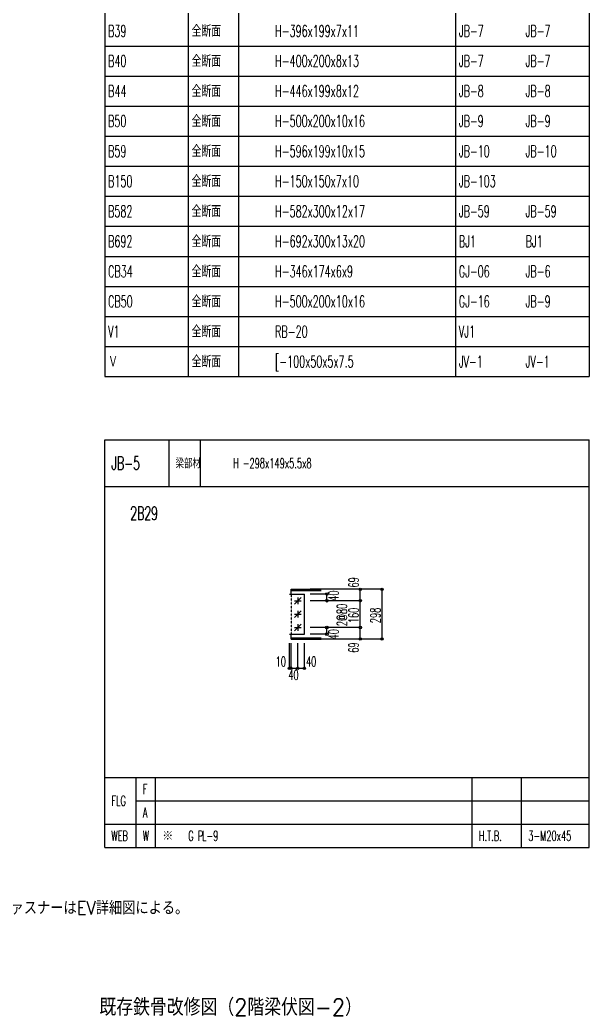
# Model space of a CAD drawing. Header units: millimetres. Extents: x -87051 to 180003, y -2961 to 97158.
# Drawn here: x 62386 to 79427, y 1806 to 31638 of the extents above; entities that cross this region are included whole.
import ezdxf
from ezdxf.enums import TextEntityAlignment as Align

# ---------------------------------------------------------------- set-up
doc = ezdxf.new("R2010")
doc.units = ezdxf.units.MM
doc.header["$LTSCALE"] = 0.2
doc.linetypes.add('HIDDEN', pattern=[0.375, 0.25, -0.125])
doc.layers.add('A_タイトル枠', color=7, linetype='Continuous')
doc.layers.add('S-新設', color=1, linetype='Continuous', lineweight=9, true_color=0xff0000)
doc.styles.get("Standard").update_dxf_attribs({"font": 'simplex.shx', "width": 0.8, "height": 700, "bigfont": 'extfont2.shx'})

msp = doc.modelspace()

# ---------------------------------------------------------------- linework, layer by layer
at = {"color": 8, "linetype": 'Continuous'}
for p, q in [((64926.7, 39856.9), (64926.7, 20956.9)), ((67426.7, 39856.9), (67426.7, 20956.9)), ((68926.7, 39856.9), (68926.7, 20956.9)), ((75426.7, 39856.9), (75426.7, 20956.9)), ((79426.7, 39856.9), (79426.7, 20956.9)), ((64926.7, 30856.9), (79426.7, 30856.9)), ((64926.7, 29956.9), (79426.7, 29956.9)), ((64926.7, 29056.9), (79426.7, 29056.9)), ((64926.7, 28156.9), (79426.7, 28156.9)), ((64926.7, 27256.9), (79426.7, 27256.9)), ((64926.7, 26356.9), (79426.7, 26356.9)), ((64926.7, 25456.9), (79426.7, 25456.9)), ((64926.7, 24556.9), (79426.7, 24556.9)), ((64926.7, 23656.9), (79426.7, 23656.9)), ((64926.7, 22756.9), (79426.7, 22756.9)), ((64926.7, 21856.9), (79426.7, 21856.9)), ((64926.7, 20956.9), (79426.7, 20956.9))]:
    msp.add_line(p, q, dxfattribs=at)
at = {"color": 7, "linetype": 'Continuous'}
for p, q in [((64926.6, 6853.2), (64926.6, 19062.5)), ((64926.6, 19062.5), (79426.7, 19062.5)), ((66846.6, 19062.5), (66846.6, 17662.5)), ((67786.6, 19062.5), (67786.6, 17662.5)), ((79426.7, 6853.2), (79426.7, 19062.5)), ((64926.6, 17662.5), (79426.7, 17662.5)), ((70452.5, 14443.1), (70902.5, 14443.1)), ((70902.5, 13243.1), (70902.5, 14443.1)), ((72577.5, 14588.1), (71077.5, 14588.1)), ((73227.5, 14588.1), (71077.5, 14588.1)), ((71577.5, 14443.1), (71077.5, 14443.1)), ((71577.5, 14243.1), (71577.5, 14443.1)), ((72577.5, 14243.1), (72577.5, 14588.1)), ((73227.5, 13098.1), (73227.5, 14588.1)), ((71577.5, 14243.1), (71077.5, 14243.1)), ((72577.5, 14243.1), (71077.5, 14243.1)), ((72577.5, 14243.1), (71077.5, 14243.1)), ((72577.5, 14243.1), (71077.5, 14243.1)), ((72577.5, 13443.1), (72577.5, 14243.1)), ((72577.5, 13443.1), (72577.5, 14243.1)), ((71577.5, 13443.1), (71077.5, 13443.1)), ((72577.5, 13443.1), (71077.5, 13443.1)), ((72577.5, 13443.1), (71077.5, 13443.1)), ((72577.5, 13443.1), (71077.5, 13443.1)), ((71577.5, 13243.1), (71577.5, 13443.1)), ((72577.5, 13098.1), (72577.5, 13443.1)), ((70452.5, 13243.1), (70902.5, 13243.1)), ((71577.5, 13243.1), (71077.5, 13243.1)), ((70452.5, 12223.1), (70452.5, 12973.1)), ((70502.5, 12223.1), (70502.5, 12973.1)), ((70502.5, 12223.1), (70502.5, 12973.1)), ((70702.5, 12223.1), (70702.5, 12973.1)), ((70702.5, 12223.1), (70702.5, 12973.1)), ((70902.5, 12223.1), (70902.5, 12973.1)), ((72577.5, 13098.1), (71077.5, 13098.1)), ((73227.5, 13098.1), (71077.5, 13098.1)), ((70452.5, 12223.1), (70502.5, 12223.1)), ((70502.5, 12223.1), (70702.5, 12223.1)), ((70702.5, 12223.1), (70902.5, 12223.1)), ((64926.6, 8953.2), (79426.7, 8953.2)), ((65866.6, 6853.2), (65866.6, 8953.2)), ((66446.6, 6853.2), (66446.6, 8953.2)), ((75926.7, 6853.2), (75926.7, 8953.2)), ((77406.7, 6853.2), (77406.7, 8953.2)), ((65866.6, 8253.2), (79426.7, 8253.2)), ((64926.6, 7553.2), (79426.7, 7553.2)), ((64926.6, 6853.2), (79426.7, 6853.2))]:
    msp.add_line(p, q, dxfattribs=at)
at = {"color": 3, "linetype": 'Continuous'}
for p, q in [((70502.5, 14588.1), (71402.5, 14588.1)), ((70502.5, 14443.1), (70502.5, 14588.1)), ((70502.5, 14548.1), (71402.5, 14548.1)), ((70802.5, 14343.1), (70602.5, 14143.1)), ((70702.5, 14343.1), (70702.5, 14143.1)), ((70602.5, 14243.1), (70802.5, 14243.1)), ((70802.5, 13943.1), (70602.5, 13743.1)), ((70602.5, 13843.1), (70802.5, 13843.1)), ((70702.5, 13943.1), (70702.5, 13743.1)), ((70802.5, 13543.1), (70602.5, 13343.1)), ((70602.5, 13443.1), (70802.5, 13443.1)), ((70702.5, 13543.1), (70702.5, 13343.1)), ((70502.5, 13098.1), (70502.5, 13243.1)), ((70502.5, 13138.1), (71402.5, 13138.1)), ((70502.5, 13098.1), (71402.5, 13098.1))]:
    msp.add_line(p, q, dxfattribs=at)
at = {"color": 3, "linetype": 'HIDDEN'}
msp.add_line((70502.5, 14443.1), (70502.5, 13243.1), dxfattribs=at)
at = {"color": 7, "linetype": 'Continuous'}
for centre in [(72577.5, 14588.1), (73227.5, 14588.1), (71577.5, 14443.1), (71577.5, 14243.1), (72577.5, 14243.1), (72577.5, 14243.1), (72577.5, 14243.1), (71577.5, 13443.1), (72577.5, 13443.1), (72577.5, 13443.1), (72577.5, 13443.1), (71577.5, 13243.1), (72577.5, 13098.1), (73227.5, 13098.1), (70452.5, 12223.1), (70502.5, 12223.1), (70502.5, 12223.1), (70702.5, 12223.1), (70702.5, 12223.1), (70902.5, 12223.1)]:
    msp.add_circle(centre, 37.5, dxfattribs=at)

# ---------------------------------------------------------------- texts
at = {"color": 8, "width": 0.6}
for s, p in [('B39', (65026.7, 31131.9)), ('全断面', (67526.7, 31131.9)), ('H-396x199x7x11', (70026.7, 31131.9)), ('JB-7', (75526.7, 31131.9)), ('JB-7', (77526.7, 31131.9)), ('B40', (65026.7, 30231.9)), ('全断面', (67526.7, 30231.9)), ('H-400x200x8x13', (70026.7, 30231.9)), ('JB-7', (75526.7, 30231.9)), ('JB-7', (77526.7, 30231.9)), ('B44', (65026.7, 29331.9)), ('全断面', (67526.7, 29331.9)), ('H-446x199x8x12', (70026.7, 29331.9)), ('JB-8', (75526.7, 29331.9)), ('JB-8', (77526.7, 29331.9)), ('B50', (65026.7, 28431.9)), ('全断面', (67526.7, 28431.9)), ('H-500x200x10x16', (70026.7, 28431.9)), ('JB-9', (75526.7, 28431.9)), ('JB-9', (77526.7, 28431.9)), ('B59', (65026.7, 27531.9)), ('全断面', (67526.7, 27531.9)), ('H-596x199x10x15', (70026.7, 27531.9)), ('JB-10', (75526.7, 27531.9)), ('JB-10', (77526.7, 27531.9)), ('B150', (65026.7, 26631.9)), ('全断面', (67526.7, 26631.9)), ('H-150x150x7x10', (70026.7, 26631.9)), ('JB-103', (75526.7, 26631.9)), ('B582', (65026.7, 25731.9)), ('全断面', (67526.7, 25731.9)), ('H-582x300x12x17', (70026.7, 25731.9)), ('JB-59', (75526.7, 25731.9)), ('JB-59', (77526.7, 25731.9)), ('B692', (65026.7, 24831.9)), ('全断面', (67526.7, 24831.9)), ('H-692x300x13x20', (70026.7, 24831.9)), ('BJ1', (75526.7, 24831.9)), ('BJ1', (77526.7, 24831.9)), ('CB34', (65026.7, 23931.9)), ('全断面', (67526.7, 23931.9)), ('H-346x174x6x9', (70026.7, 23931.9)), ('GJ-06', (75526.7, 23931.9)), ('JB-6', (77526.7, 23931.9)), ('CB50', (65026.7, 23031.9)), ('全断面', (67526.7, 23031.9)), ('H-500x200x10x16', (70026.7, 23031.9)), ('GJ-16', (75526.7, 23031.9)), ('JB-9', (77526.7, 23031.9)), ('V1', (65026.7, 22131.9)), ('全断面', (67526.7, 22131.9)), ('RB-20', (70026.7, 22131.9)), ('VJ1', (75526.7, 22131.9)), ('Ｖ', (65026.7, 21231.9)), ('全断面', (67526.7, 21231.9)), ('[-100x50x5x7.5', (70026.7, 21231.9)), ('JV-1', (75526.7, 21231.9)), ('JV-1', (77526.7, 21231.9))]:
    msp.add_text(s, height=350, dxfattribs=at).set_placement(p)
at = {"color": 7, "width": 0.6}
for s, height, p in [('JB-5', 400, (65126.6, 18162.5)), ('梁部材', 300, (67046.6, 18212.5)), ('H -298x149x5.5x8', 300, (68766.6, 18212.5)), ('2B29', 400, (65687.8, 16662.5)), ('10', 300, (70042.5, 12273.1)), ('40', 300, (70952.5, 12273.1)), ('40', 300, (70422.5, 11873.1)), ('F', 300, (66066.6, 8453.2)), ('FLG', 300, (65126.6, 8103.2)), ('A', 300, (66066.6, 7753.2)), ('WEB', 300, (65126.6, 7053.2)), ('W', 300, (66066.6, 7053.2)), ('G P', 300, (67426.6, 7053.2)), ('L-9', 300, (67840.6, 7053.2)), ('H.T.B.', 300, (76126.7, 7053.2)), ('3-M20x45', 300, (77606.7, 7053.2))]:
    msp.add_text(s, height=height, dxfattribs=at).set_placement(p)
for s, p in [('69', (72527.5, 14638.1)), ('40', (71927.5, 14243.1)), ('2@80', (72177.5, 13483.1)), ('160', (72527.5, 13573.1)), ('298', (73177.5, 13573.1)), ('40', (71927.5, 13083.1)), ('69', (72527.5, 12688.1))]:
    msp.add_text(s, height=300, rotation=90, dxfattribs=at).set_placement(p)
at = {"color": 7}
msp.add_text('※', height=300, dxfattribs=at).set_placement((66646.6, 7053.2))
at = {"layer": 'A_タイトル枠', "color": 3, "width": 0.9}
msp.add_text('既存鉄骨改修図（2階梁伏図-2）', height=510, dxfattribs=at).set_placement((68694.8, 2071.1), align=Align.MIDDLE_CENTER)
at = {"layer": 'S-新設', "width": 0.9}
msp.add_text('※新設EVシャフト内の新設鉄骨ファスナーはEV詳細図による。', height=400, dxfattribs=at).set_placement((55990.4, 5044.9), align=Align.MIDDLE_LEFT)

doc.saveas('drawing.dxf')
